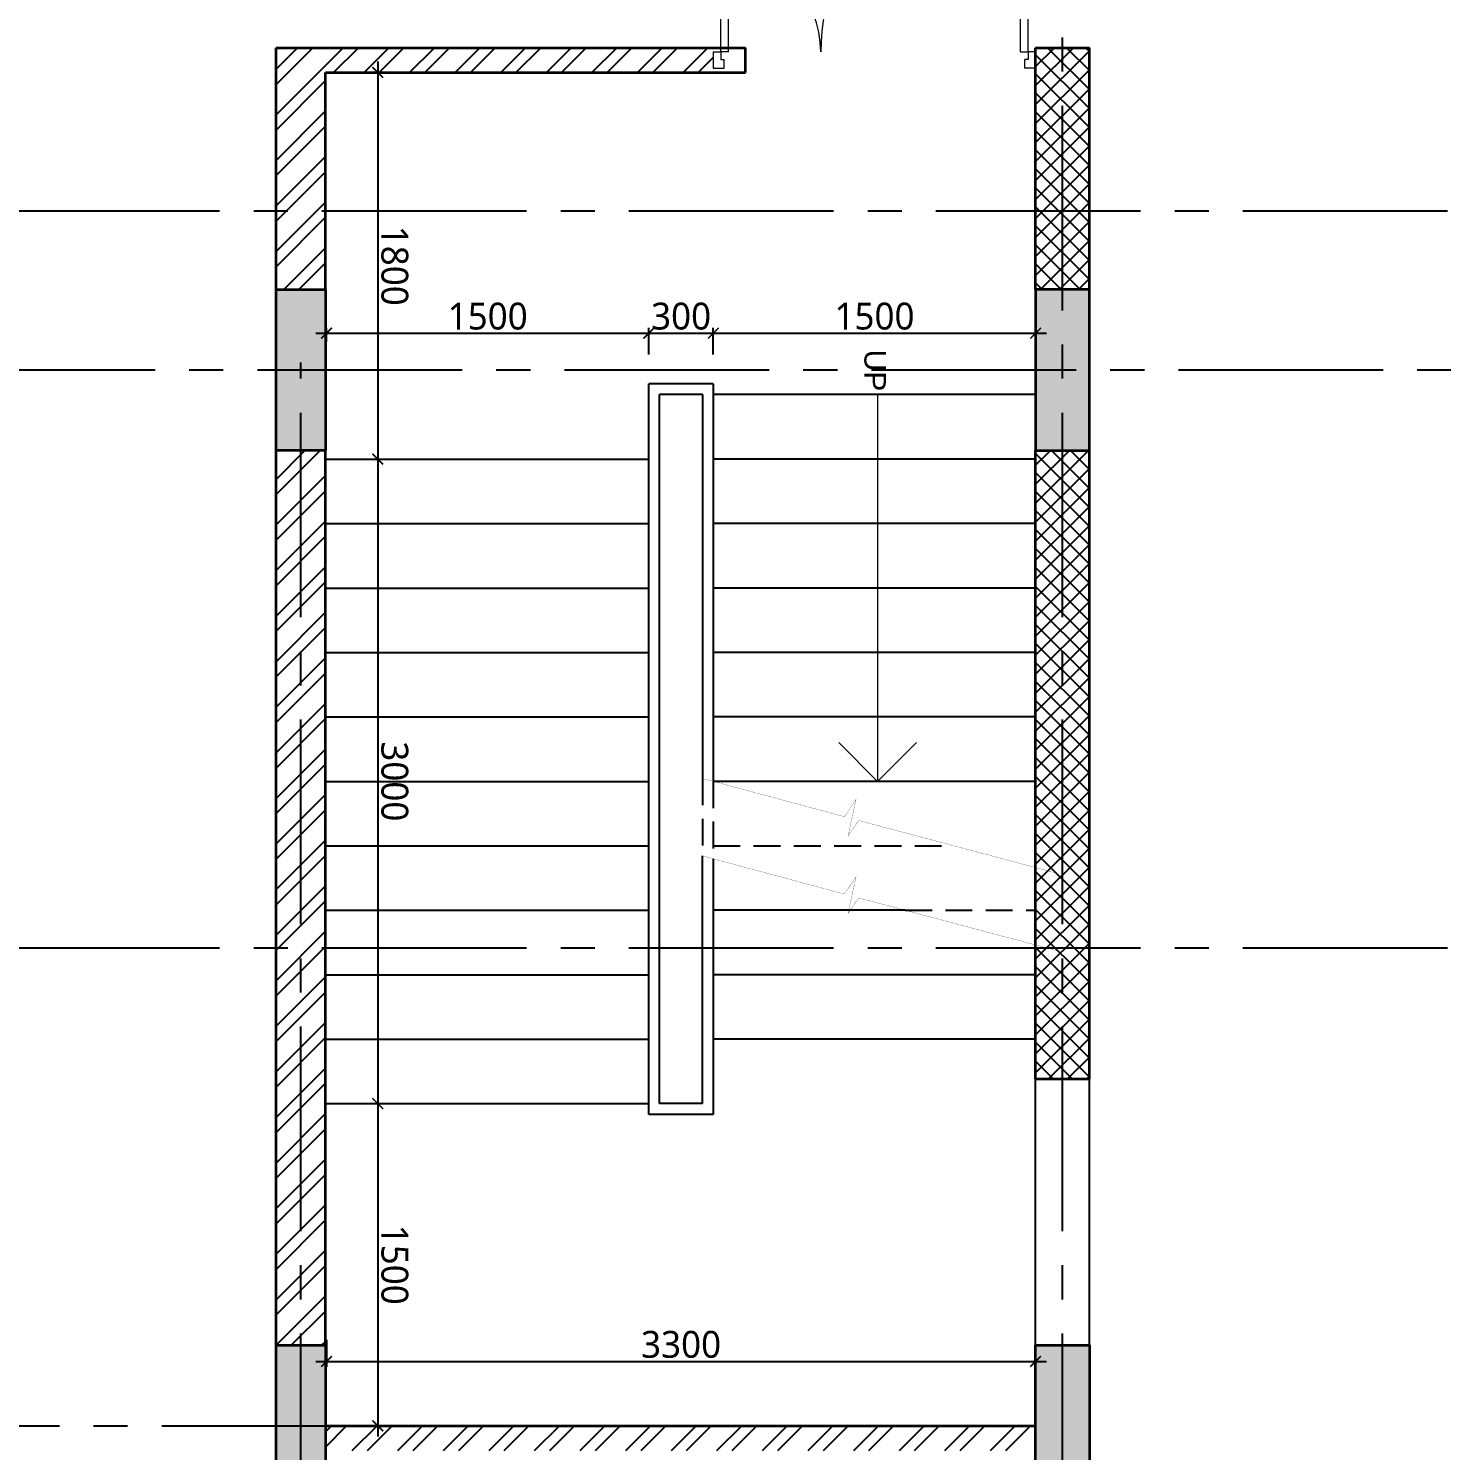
# Model space of a CAD drawing. Header units: millimetres. Extents: x -1107453 to -240403, y -265431 to 143409.
# Drawn here: x -291919 to -285343, y 41575 to 48195 of the extents above; entities that cross this region are included whole.
import ezdxf

# ---------------------------------------------------------------- set-up
doc = ezdxf.new("R2010")
doc.units = ezdxf.units.MM
doc.header["$MEASUREMENT"] = 0
doc.linetypes.add('CENTER2', pattern=[28.575, 19.05, -3.175, 3.175, -3.175])
doc.linetypes.add('DASHED2', pattern=[0.375, 0.25, -0.125])
for name, color, linetype in [('A-Anno-Dims', 7, 'Continuous'), ('A-Anno-Grid Lines', 154, 'Continuous'), ('A-Elevation', 4, 'Continuous'), ('A-Steps', 3, 'Continuous'), ('A-Wall Patt', 8, 'Continuous'), ('A-Window', 4, 'Continuous'), ('S-Conc Patt', 9, 'Continuous')]:
    doc.layers.add(name, color=color, linetype=linetype)
for name, color, linetype, lineweight in [('A-Detail Lines', 8, 'Continuous', 25), ('A-Door', 4, 'Continuous', 9), ('A-Wall Sec', 1, 'Continuous', 30), ('S-Concrete', 40, 'Continuous', 30), ('S-Reflected Beam', 60, 'Continuous', 25), ('STAIR', 3, 'Continuous', 9), ('text', 7, 'Continuous', 9)]:
    doc.layers.add(name, color=color, linetype=linetype, lineweight=lineweight)
doc.layers.get('S-Reflected Beam').off()
doc.styles.get("Standard").update_dxf_attribs({"font": 'trebuc.ttf'})
doc.dimstyles.new('IIITD_WD_L @ 50', dxfattribs={"dimscale": 50, "dimtxt": 2.5, "dimasz": 1, "dimexe": 0.5, "dimexo": 0.25, "dimgap": 0.3, "dimtad": 1, "dimdec": 0, "dimrnd": 1, "dimzin": 0, "dimdsep": 46, "dimtxsty": 'Standard', "dimblk": 'ARCHTICK', "dimcen": 0.2, "dimdle": 1, "dimclrd": 8, "dimclre": 9, "dimadec": 0, "dimazin": 0, "dimtfac": 1, "dimtdec": 0, "dimtofl": 0, "dimtmove": 0, "dimatfit": 0, "dimfxl": 2, "dimfxlon": 1, "dimtolj": 1, "dimtzin": 0, "dimlwd": -1, "dimlwe": -1, "dimarcsym": 0})
pattern_1 = [(45, (-285039, 51978), (-44.19417, 44.19417), []), (135, (-285039, 51978), (-44.19417, -44.19417), [])]

# ---------------------------------------------------------------- blocks, each defined once
blk = doc.blocks.new('Cols Hostel')
at = {"layer": 'S-Conc Patt'}
h = blk.add_hatch(color=256, dxfattribs=at)
h.paths.add_polyline_path([(626561.7, 5667.7), (626811.7, 5667.7), (626811.7, 5217.7), (626561.7, 5217.7)])
h.paths.add_polyline_path([(626261.7, 5667.7), (626511.7, 5667.7), (626511.7, 5217.7), (626261.7, 5217.7)])
h.paths.add_polyline_path([(610501.4, 6260.5), (610751.4, 6260.5), (610751.4, 5810.5), (610501.4, 5810.5)])
h.paths.add_polyline_path([(633754.6, -13558.9), (633802.3, -13804.3), (633350.7, -13892.1), (633303, -13646.7)])
h.paths.add_polyline_path([(608436.4, -13974.7), (608436.4, -14224.7), (607987.1, -14224.7), (607987.1, -13974.7)])
h.paths.add_polyline_path([(639101.5, 2747.2), (639346.9, 2794.9), (639490, 2058.7), (639244.6, 2011)])
h.paths.add_polyline_path([(640105.1, -2416.2), (640350.5, -2368.5), (640493.6, -3104.7), (640248.2, -3152.4)])
h.paths.add_polyline_path([(631447.2, -4099.1), (631692.6, -4051.4), (631835.7, -4787.6), (631590.3, -4835.3)])
h.paths.add_polyline_path([(630443.5, 1064.3), (630688.9, 1112), (630832, 375.7), (630586.6, 328)])
h.paths.add_polyline_path([(608186.4, 6255.3), (608436.4, 6255.3), (608436.4, 5505.3), (608186.4, 5505.3)])
h.paths.add_polyline_path([(608186.4, 995.3), (608436.4, 995.3), (608436.4, 245.3), (608186.4, 245.3)])
h.paths.add_polyline_path([(608186.4, -4264.7), (608436.4, -4264.7), (608436.4, -5014.7), (608186.4, -5014.7)])
h.paths.add_polyline_path([(599366.4, -4264.7), (599616.4, -4264.7), (599616.4, -5014.7), (599366.4, -5014.7)])
h.paths.add_polyline_path([(599366.4, 995.3), (599616.4, 995.3), (599616.4, 245.3), (599366.4, 245.3)])
h.paths.add_polyline_path([(626561.4, 11102.8), (626811.4, 11102.8), (626811.4, 10352.8), (626561.4, 10352.8)])
h.paths.add_polyline_path([(626561.4, 17050.8), (626811.4, 17050.8), (626811.4, 16300.8), (626561.4, 16300.8)])
h.paths.add_polyline_path([(626561.4, 13870.8), (626811.4, 13870.8), (626811.4, 13120.8), (626561.4, 13120.8)])
h.paths.add_polyline_path([(610451.4, 11170.3), (610201.4, 11170.3), (610201.4, 10420.3), (610451.4, 10420.3)])
h.paths.add_polyline_path([(610451.4, 16300.8), (610201.4, 16300.8), (610201.4, 17050.8), (610451.4, 17050.8)])
h.paths.add_polyline_path([(610451.4, 13120.8), (610201.4, 13120.8), (610201.4, 13870.8), (610451.4, 13870.8)])
h.paths.add_polyline_path([(598411.4, 9225.3), (598661.4, 9225.3), (598661.4, 8475.3), (598411.4, 8475.3)])
h.paths.add_polyline_path([(603651.4, 16800.8), (603651.4, 17050.8), (602901.4, 17050.8), (602901.4, 16800.8)])
h.paths.add_polyline_path([(602901.4, 14630.4), (603151.4, 14630.4), (603151.4, 13880.4), (602901.4, 13880.4)])
h.paths.add_polyline_path([(596931.4, 9225.3), (597181.4, 9225.3), (597181.4, 8475.3), (596931.4, 8475.3)])
h.paths.add_polyline_path([(596931.4, 11170.3), (597181.4, 11170.3), (597181.4, 10420.3), (596931.4, 10420.3)])
h.paths.add_polyline_path([(602901.4, 11170.3), (603151.4, 11170.3), (603151.4, 10420.3), (602901.4, 10420.3)])
h.paths.add_polyline_path([(608436.4, 11170.3), (608186.4, 11170.3), (608186.4, 10420.3), (608436.4, 10420.3)])
h.paths.add_polyline_path([(604651.4, 11170.3), (604881.4, 11170.3), (604881.4, 10420.3), (604651.4, 10420.3)])
h.paths.add_polyline_path([(639550.5, 13200), (639795.9, 13247.7), (639939, 12511.5), (639693.6, 12463.8)])
h.paths.add_polyline_path([(634799.5, 10295.1), (634847.2, 10049.7), (634108.7, 9906.2), (634061, 10151.6)])
h.paths.add_polyline_path([(637666.4, -8396.4), (637892.2, -8352.5), (637979.9, -8804), (637754.2, -8847.9)])
h.paths.add_polyline_path([(636132.6, -13079.8), (636180.3, -13325.2), (635591.3, -13439.7), (635543.6, -13194.3)])
h.paths.add_polyline_path([(603151.4, 9225.3), (603151.4, 8995.3), (602401.4, 8995.3), (602401.4, 9225.3)])
h.paths.add_polyline_path([(642512.5, -9792.3), (642556.4, -10018.1), (642109.7, -10104.9), (642065.9, -9879.2)])
h.paths.add_polyline_path([(638555.9, -10561.4), (638599.7, -10787.2), (638148.2, -10875), (638104.3, -10649.2)])
h.paths.add_polyline_path([(642095.9, -7652.5), (642139.7, -7878.3), (641688.2, -7966.1), (641644.3, -7740.3)])
h.paths.add_polyline_path([(640153.2, -10026.7), (640378.9, -9982.8), (640464.8, -10424.6), (640239, -10468.4)])
h.paths.add_polyline_path([(640117.9, -8037), (640161.8, -8262.8), (639710.2, -8350.6), (639666.3, -8124.8)])
h.paths.add_polyline_path([(603151.4, -11964.7), (603151.4, -12194.7), (602701.4, -12194.7), (602701.4, -11964.7)])
h.paths.add_polyline_path([(603151.4, -10129.7), (602921.4, -10129.7), (602921.4, -9669.7), (603151.4, -9669.7)])
h.paths.add_polyline_path([(599111.4, -11964.7), (599111.4, -12194.7), (598661.4, -12194.7), (598661.4, -11964.7)])
h.paths.add_polyline_path([(599112.1, -9784.7), (599112.1, -10014.7), (598661.4, -10014.7), (598661.4, -9784.7)])
h.paths.add_polyline_path([(600791.4, -11734.7), (601021.4, -11734.7), (601021.4, -12194.7), (600791.4, -12194.7)])
h.paths.add_polyline_path([(601136.4, -9784.7), (601136.4, -10014.7), (600676.4, -10014.7), (600676.4, -9784.7)])
h.paths.add_polyline_path([(634936.9, -3420.8), (635162.6, -3376.9), (635305.7, -4113.1), (635080, -4157)])
h.paths.add_polyline_path([(635631.4, 2072.7), (635857.2, 2116.6), (636000.3, 1380.3), (635774.5, 1336.5)])
h.paths.add_polyline_path([(634717.4, 6774.8), (634673.5, 7000.6), (635409.8, 7143.7), (635453.6, 6917.9)])
h.paths.add_polyline_path([(631991.7, 11730.8), (632217.5, 11774.7), (632360.6, 11038.4), (632134.8, 10994.6)])
h.paths.add_polyline_path([(604651.4, 6255.3), (604881.4, 6255.3), (604881.4, 5505.3), (604651.4, 5505.3)])
h.paths.add_polyline_path([(639083, -12506.4), (639130.8, -12751.9), (638541.1, -12866.5), (638493.4, -12621)])
h.paths.add_polyline_path([(603152.1, -13974.7), (603152.1, -14224.7), (602552.1, -14224.7), (602552.1, -13974.7)])
h.paths.add_polyline_path([(638468.6, 11008.2), (638714, 11055.9), (638856.8, 10319.8), (638611.4, 10272.1)])
h.paths.add_polyline_path([(606267.8, -9784.7), (606267.8, -10034.7), (605667.8, -10034.7), (605667.8, -9784.7)])
h.paths.add_polyline_path([(599161.4, 5765.3), (599161.4, 6015.3), (598411.4, 6015.3), (598411.4, 5765.3)])
h.paths.add_polyline_path([(642896, -11765.3), (642943.7, -12010.7), (642502.6, -12096.4), (642454.9, -11851)])
h.paths.add_polyline_path([(606267.1, -13974.7), (606267.1, -14224.7), (605667.1, -14224.7), (605667.1, -13974.7)])
h.paths.add_polyline_path([(599112.8, -13974.7), (599112.8, -14224.7), (598662.1, -14224.7), (598662.1, -13974.7)])
h.paths.add_polyline_path([(626262.1, 11910.8), (626512.1, 11910.8), (626512.2, 11160.8), (626262.2, 11160.8)])
h.paths.add_polyline_path([(626261.4, 17050.8), (626511.4, 17050.8), (626511.4, 16300.8), (626261.4, 16300.8)])
h.paths.add_polyline_path([(610751.4, 16300.8), (610501.4, 16300.8), (610501.4, 17050.8), (610751.4, 17050.8)])
h.paths.add_polyline_path([(610501.4, 8730.8), (610751.4, 8730.8), (610751.4, 7980.8), (610501.4, 7980.8)])
h.paths.add_polyline_path([(626511.4, 7980.8), (626261.4, 7980.8), (626261.4, 8730.8), (626511.4, 8730.8)])
h.paths.add_polyline_path([(621251.4, 11235.8), (621021.4, 11235.8), (621021.4, 11835.8), (621251.4, 11835.8)])
h.paths.add_polyline_path([(610501.4, 11910.8), (610751.4, 11910.8), (610751.4, 11160.8), (610501.4, 11160.8)])
h.paths.add_polyline_path([(615991.4, 11235.8), (615761.4, 11235.8), (615761.4, 11835.8), (615991.4, 11835.8)])
h.paths.add_polyline_path([(635329.3, -8947.3), (635377, -9192.7), (634788, -9307.2), (634740.3, -9061.8)])
h.paths.add_polyline_path([(633933.2, 1742.6), (634159, 1786.5), (634302.1, 1050.2), (634076.3, 1006.4)])
h.paths.add_polyline_path([(604651.4, 995.3), (604881.4, 995.3), (604881.4, 245.3), (604651.4, 245.3)])
h.paths.add_polyline_path([(604651.4, -4264.7), (604881.4, -4264.7), (604881.4, -5014.7), (604651.4, -5014.7)])
h.paths.add_polyline_path([(626261.4, 13870.8), (626511.4, 13870.8), (626511.4, 13120.8), (626261.4, 13120.8)])
h.paths.add_polyline_path([(621021.4, 13795.8), (621251.4, 13795.8), (621251.4, 13195.8), (621021.4, 13195.8)])
h.paths.add_polyline_path([(615761.4, 13795.8), (615991.4, 13795.8), (615991.4, 13195.8), (615761.4, 13195.8)])
h.paths.add_polyline_path([(610751.4, 13120.8), (610501.4, 13120.8), (610501.4, 13870.8), (610751.4, 13870.8)])
h.paths.add_polyline_path([(633692.1, 12061.3), (633937.5, 12109), (634080.6, 11372.8), (633835.2, 11325.1)])
h.paths.add_polyline_path([(628502, 11052.4), (628747.4, 11100.1), (628890.5, 10363.9), (628645.1, 10316.2)])
h.paths.add_polyline_path([(596931.4, 14630.4), (597181.4, 14630.4), (597181.4, 13880.4), (596931.4, 13880.4)])
h.paths.add_polyline_path([(639921.6, 11290.8), (640167, 11338.5), (640309.8, 10602.4), (640064.4, 10554.7)])
h.paths.add_polyline_path([(638889.6, 16600), (639135, 16647.7), (639278.3, 15911.5), (639032.9, 15863.8)])
h.paths.add_polyline_path([(633031.9, 15457.7), (633277.3, 15505.4), (633420.6, 14769.1), (633175.2, 14721.4)])
h.paths.add_polyline_path([(632948.2, -9410.1), (632995.9, -9655.6), (632544.3, -9743.3), (632496.6, -9497.9)])
h.paths.add_polyline_path([(636635.1, -3090.7), (636860.9, -3046.8), (637004, -3783), (636778.2, -3826.9)])
h.paths.add_polyline_path([(639326.3, 7905), (639374, 7659.6), (638637.8, 7516.5), (638590.1, 7761.9)])
h.paths.add_polyline_path([(632929.6, 6905.9), (633155.3, 6949.8), (633298.4, 6213.6), (633072.7, 6169.7)])
h.paths.add_polyline_path([(629439.9, 6227.6), (629685.3, 6275.3), (629828.4, 5539.1), (629583, 5491.4)])
h.paths.add_polyline_path([(620836.4, 16800.8), (620836.4, 17050.8), (621436.4, 17050.8), (621436.4, 16800.8)])
h.paths.add_polyline_path([(615576.4, 16800.8), (615576.4, 17050.8), (616176.4, 17050.8), (616176.4, 16800.8)])
h.paths.add_polyline_path([(620836.4, 7980.8), (620836.4, 8230.8), (621436.4, 8230.8), (621436.4, 7980.8)])
h.paths.add_polyline_path([(615576.4, 7980.8), (615576.4, 8230.8), (616176.4, 8230.8), (616176.4, 7980.8)])
h.paths.add_polyline_path([(602401.4, 5785.3), (602401.4, 6015.3), (603151.4, 6015.3), (603151.4, 5785.3)])
h.paths.add_polyline_path([(602922.1, 995.3), (603152.1, 995.3), (603152.1, 245.3), (602922.1, 245.3)])
h.paths.add_polyline_path([(608436.4, -9784.7), (608436.4, -10034.7), (607987.1, -10034.7), (607987.1, -9784.7)])
h.paths.add_polyline_path([(602921.4, -4264.7), (603151.4, -4264.7), (603151.4, -5014.7), (602921.4, -5014.7)])
h.paths.add_polyline_path([(632224.6, 16800.8), (632224.6, 17050.8), (632974.6, 17050.8), (632974.6, 16800.8)])
at = {"layer": 'S-Concrete', "lineweight": 35}
for points in [[(604651.4, 11170.3), (604881.4, 11170.3), (604881.4, 10420.3), (604651.4, 10420.3), (604651.4, 11170.3)], [(608436.4, 11170.3), (608186.4, 11170.3), (608186.4, 10420.3), (608436.4, 10420.3), (608436.4, 11170.3)], [(604651.4, 6255.3), (604881.4, 6255.3), (604881.4, 5505.3), (604651.4, 5505.3), (604651.4, 6255.3)]]:
    blk.add_lwpolyline(points, dxfattribs=at)
blk.add_lwpolyline([(608186.4, 6255.3), (608436.4, 6255.3), (608436.4, 5505.3), (608186.4, 5505.3)], close=True, dxfattribs=at)
blk = doc.blocks.new('_ArchTick')
at = {"color": 0, "linetype": 'ByBlock', "const_width": 0.15}
blk.add_lwpolyline([(-0.5, -0.5), (0.5, 0.5)], dxfattribs=at)
blk = doc.blocks.new('*D112')
at = {"layer": 'A-Anno-Dims', "transparency": 16777216}
for p, q in [((1236932, -32955.5), (1236907, -32955.5)), ((1236932, -36305.5), (1236932, -32905.5)), ((1236832, -36255.5), (1236957, -36255.5))]:
    blk.add_line(p, q, dxfattribs=at)
at = {"layer": 'A-Anno-Dims', "transparency": 16777216, "xscale": 50, "yscale": 50, "zscale": 50}
for p, rotation in [((1236932, -32955.5), 90), ((1236932, -36255.5), 270)]:
    blk.add_blockref('_ArchTick', p, dxfattribs=dict(at, rotation=rotation))
at = {"layer": 'A-Anno-Dims', "color": 0, "transparency": 16777216, "insert": (1236853.4, -34605.5), "char_height": 125, "attachment_point": 5, "rotation": 90}
blk.add_mtext('\\A1;3300', dxfattribs=at)
blk = doc.blocks.new('*D113')
at = {"layer": 'A-Anno-Dims', "transparency": 16777216}
for p, q in [((1230932, -36117.1), (1230932, -35992.1)), ((1232732, -36117.1), (1232732, -35992.1)), ((1230882, -36017.1), (1232782, -36017.1))]:
    blk.add_line(p, q, dxfattribs=at)
at = {"layer": 'A-Anno-Dims', "transparency": 16777216, "xscale": 50, "yscale": 50, "zscale": 50, "rotation": 180}
blk.add_blockref('_ArchTick', (1230932, -36017.1), dxfattribs=at)
at = {"layer": 'A-Anno-Dims', "transparency": 16777216, "xscale": 50, "yscale": 50, "zscale": 50}
blk.add_blockref('_ArchTick', (1232732, -36017.1), dxfattribs=at)
at = {"layer": 'A-Anno-Dims', "color": 0, "transparency": 16777216, "insert": (1231832, -35938.5), "char_height": 125, "attachment_point": 5}
blk.add_mtext('\\A1;1800', dxfattribs=at)
blk = doc.blocks.new('*D118')
at = {"layer": 'A-Anno-Dims', "transparency": 16777216}
for p, q in [((1232732, -36117.1), (1232732, -35992.1)), ((1235732, -36117.1), (1235732, -35992.1)), ((1232682, -36017.1), (1235782, -36017.1))]:
    blk.add_line(p, q, dxfattribs=at)
at = {"layer": 'A-Anno-Dims', "transparency": 16777216, "xscale": 50, "yscale": 50, "zscale": 50, "rotation": 180}
blk.add_blockref('_ArchTick', (1232732, -36017.1), dxfattribs=at)
at = {"layer": 'A-Anno-Dims', "transparency": 16777216, "xscale": 50, "yscale": 50, "zscale": 50}
blk.add_blockref('_ArchTick', (1235732, -36017.1), dxfattribs=at)
at = {"layer": 'A-Anno-Dims', "color": 0, "transparency": 16777216, "insert": (1234232, -35938.5), "char_height": 125, "attachment_point": 5}
blk.add_mtext('\\A1;3000', dxfattribs=at)
blk = doc.blocks.new('*D114')
at = {"layer": 'A-Anno-Dims', "transparency": 16777216}
for p, q in [((1235732, -36117.1), (1235732, -35992.1)), ((1237232, -36117.1), (1237232, -35992.1)), ((1235682, -36017.1), (1237282, -36017.1))]:
    blk.add_line(p, q, dxfattribs=at)
at = {"layer": 'A-Anno-Dims', "transparency": 16777216, "xscale": 50, "yscale": 50, "zscale": 50, "rotation": 180}
blk.add_blockref('_ArchTick', (1235732, -36017.1), dxfattribs=at)
at = {"layer": 'A-Anno-Dims', "transparency": 16777216, "xscale": 50, "yscale": 50, "zscale": 50}
blk.add_blockref('_ArchTick', (1237232, -36017.1), dxfattribs=at)
at = {"layer": 'A-Anno-Dims', "color": 0, "transparency": 16777216, "insert": (1236482, -35938.5), "char_height": 125, "attachment_point": 5}
blk.add_mtext('\\A1;1500', dxfattribs=at)
blk = doc.blocks.new('*D115')
at = {"layer": 'A-Anno-Dims', "transparency": 16777216}
for p, q in [((1232145.8, -36305.5), (1232145.8, -34705.5)), ((1232245.8, -34755.5), (1232120.8, -34755.5)), ((1232184.8, -36255.5), (1232120.8, -36255.5))]:
    blk.add_line(p, q, dxfattribs=at)
at = {"layer": 'A-Anno-Dims', "transparency": 16777216, "xscale": 50, "yscale": 50, "zscale": 50}
for p, rotation in [((1232145.8, -34755.5), 90), ((1232145.8, -36255.5), 270)]:
    blk.add_blockref('_ArchTick', p, dxfattribs=dict(at, rotation=rotation))
at = {"layer": 'A-Anno-Dims', "color": 0, "transparency": 16777216, "insert": (1232067.2, -35505.5), "char_height": 125, "attachment_point": 5, "rotation": 90}
blk.add_mtext('\\A1;1500', dxfattribs=at)
blk = doc.blocks.new('*D116')
at = {"layer": 'A-Anno-Dims', "transparency": 16777216}
for p, q in [((1232145.8, -34805.5), (1232145.8, -34405.5)), ((1232245.8, -34455.5), (1232120.8, -34455.5)), ((1232245.8, -34755.5), (1232120.8, -34755.5))]:
    blk.add_line(p, q, dxfattribs=at)
at = {"layer": 'A-Anno-Dims', "transparency": 16777216, "xscale": 50, "yscale": 50, "zscale": 50}
for p, rotation in [((1232145.8, -34455.5), 90), ((1232145.8, -34755.5), 270)]:
    blk.add_blockref('_ArchTick', p, dxfattribs=dict(at, rotation=rotation))
at = {"layer": 'A-Anno-Dims', "color": 0, "transparency": 16777216, "insert": (1232067.2, -34605.5), "char_height": 125, "attachment_point": 5, "rotation": 90}
blk.add_mtext('\\A1;300', dxfattribs=at)
blk = doc.blocks.new('*D117')
at = {"layer": 'A-Anno-Dims', "transparency": 16777216}
for p, q in [((1232245.8, -32955.5), (1232120.8, -32955.5)), ((1232145.8, -34505.5), (1232145.8, -32905.5)), ((1232245.8, -34455.5), (1232120.8, -34455.5))]:
    blk.add_line(p, q, dxfattribs=at)
at = {"layer": 'A-Anno-Dims', "transparency": 16777216, "xscale": 50, "yscale": 50, "zscale": 50}
for p, rotation in [((1232145.8, -32955.5), 90), ((1232145.8, -34455.5), 270)]:
    blk.add_blockref('_ArchTick', p, dxfattribs=dict(at, rotation=rotation))
at = {"layer": 'A-Anno-Dims', "color": 0, "transparency": 16777216, "insert": (1232067.2, -33705.5), "char_height": 125, "attachment_point": 5, "rotation": 90}
blk.add_mtext('\\A1;1500', dxfattribs=at)
blk = doc.blocks.new('Big Door Garbage')
at = {"layer": 'A-Door', "color": 5, "lineweight": 18}
for p, q in [((-12550, 128777.8), (-12500, 128777.8)), ((-12550, 128702.8), (-12550, 128777.8)), ((-12500, 128777.8), (-12500, 128737.8)), ((-11100, 128777.8), (-11100, 128737.8)), ((-11050, 128777.8), (-11100, 128777.8)), ((-11050, 128702.8), (-11050, 128777.8)), ((-12550, 128702.8), (-12515, 128702.8)), ((-12515, 128737.8), (-12500, 128737.8)), ((-12515, 128702.8), (-12515, 128737.8)), ((-12515, 128702.8), (-12515, 127703.5)), ((-12480, 128702.8), (-12515, 128702.8)), ((-12480, 128702.8), (-12480, 127703.5)), ((-11120, 128702.8), (-11085, 128702.8)), ((-11120, 128702.8), (-11120, 128204.1)), ((-11085, 128737.8), (-11100, 128737.8)), ((-11085, 128702.8), (-11085, 128737.8)), ((-11050, 128702.8), (-11085, 128702.8)), ((-11085, 128702.8), (-11085, 128204.1)), ((-11085, 128204.1), (-11120, 128204.1)), ((-12515, 127703.5), (-12480, 127703.5))]:
    blk.add_line(p, q, dxfattribs=at)
at = {"layer": 'A-Door', "lineweight": 18}
for centre, radius, start, end in [((-12553.5, 128704.2), 1003.5, 274.19987, 359.91946), ((-11042.1, 128705.9), 507.9, 180.34955, 261.18067)]:
    blk.add_arc(centre, radius, start, end, dxfattribs=at)
blk = doc.blocks.new('Grid Girls Hostel')
at = {"layer": 'A-Anno-Grid Lines', "linetype": 'CENTER2', "ltscale": 50}
for p, q in [((520466, -13007.2), (520466, 25744.1)), ((507018.2, 14602.3), (539568.2, 14602.3)), ((506718.2, 13861.8), (540731.8, 13861.8)), ((516921, -13007.2), (516921, 13896.8)), ((507018.2, 11172.3), (539568.2, 11172.3)), ((506272.7, 8946.8), (517953.5, 8946.8))]:
    blk.add_line(p, q, dxfattribs=at)
blk = doc.blocks.new('staircase 1 int')
at = {"layer": 'A-Elevation'}
for p, q in [((1232382, -34455.5), (1234232.3, -34455.5)), ((1232382, -34455.5), (1232382, -34755.5)), ((1234592.3, -34455.5), (1235782, -34455.5)), ((1235782, -34455.5), (1235782, -34755.5)), ((1232432, -34505.5), (1234218.6, -34505.5)), ((1232432, -34505.5), (1232432, -34705.5)), ((1235732, -34505.5), (1234578.9, -34505.5)), ((1235732, -34505.5), (1235732, -34705.5)), ((1235732, -34705.5), (1232432, -34705.5)), ((1235782, -34755.5), (1232382, -34755.5))]:
    blk.add_line(p, q, dxfattribs=at)
at = {"layer": 'A-Elevation', "linetype": 'DASHED2', "ltscale": 500}
for p, q in [((1234232, -34455.5), (1234592.3, -34455.5)), ((1234218.6, -34505.5), (1234578.9, -34505.5))]:
    blk.add_line(p, q, dxfattribs=at)
at = {"layer": 'A-Steps'}
for p, q in [((1232432, -32955.5), (1232432, -34455.5)), ((1232732, -32955.5), (1232732, -34455.5)), ((1233032, -32955.5), (1233032, -34455.5)), ((1233332, -32955.5), (1233332, -34455.5)), ((1233632, -32955.5), (1233632, -34455.5)), ((1233932, -32955.5), (1233932, -34455.5)), ((1234232, -32955.5), (1234232, -34455.5)), ((1235132, -32955.5), (1235132, -34455.5)), ((1235432, -32955.5), (1235432, -34455.5)), ((1234832, -33562.8), (1234832, -34455.5)), ((1234832, -34282), (1234832, -34455.5)), ((1232732, -36255.5), (1232732, -34755.5)), ((1233032, -36255.5), (1233032, -34755.5)), ((1233332, -36255.5), (1233332, -34755.5)), ((1233632, -36255.5), (1233632, -34755.5)), ((1233932, -36255.5), (1233932, -34755.5)), ((1234232, -36255.5), (1234232, -34755.5)), ((1234532, -36255.5), (1234532, -34755.5)), ((1234832, -36255.5), (1234832, -34755.5)), ((1235132, -36255.5), (1235132, -34755.5)), ((1235432, -36255.5), (1235432, -34755.5)), ((1235732, -36255.5), (1235732, -34755.5))]:
    blk.add_line(p, q, dxfattribs=at)
at = {"layer": 'A-Steps', "linetype": 'DASHED2', "ltscale": 500}
for p, q in [((1234832, -33562.8), (1234832, -32955.5)), ((1234532, -34455.5), (1234532, -33336.2))]:
    blk.add_line(p, q, dxfattribs=at)
at = {"layer": 'STAIR', "color": 5, "const_width": 1}
for points in [[(1234660.2, -32854.5), (1234414.1, -33779), (1234485.6, -33828.3), (1234316, -33791.4), (1234396.3, -33845.5), (1234218.6, -34505.5)], [(1235020.5, -32854.5), (1234774.4, -33779), (1234845.9, -33828.3), (1234676.3, -33791.4), (1234756.7, -33845.5), (1234578.9, -34505.5)]]:
    blk.add_lwpolyline(points, dxfattribs=at)
at = {"layer": 'text'}
for p, q in [((1234232, -33691), (1234051.7, -33510.7)), ((1232432, -33691), (1234232, -33691)), ((1234232, -33691), (1234051.7, -33871.3))]:
    blk.add_line(p, q, dxfattribs=at)
at = {"layer": 'text', "insert": (1232222.7, -33652.4), "char_height": 100, "width": 407.553, "attachment_point": 1}
blk.add_mtext('{\\fArial|b0|i0|c0|p34;UP}', dxfattribs=at)
at = {"layer": 'A-Anno-Dims'}
for base, p1, p2, picture, middle in [((1232145.8, -32955.5), (1232382, -34455.5), (1232454.8, -32955.5), '*D117', (1232067.2, -33705.5)), ((1236932, -32955.5), (1236337.8, -36255.5), (1236932, -32955.5), '*D112', (1236853.4, -34605.5)), ((1232145.8, -34455.5), (1232382, -34755.5), (1232382, -34455.5), '*D116', (1232067.2, -34605.5)), ((1232145.8, -34755.5), (1232197.3, -36255.5), (1232382, -34755.5), '*D115', (1232067.2, -35505.5))]:
    dim = blk.add_linear_dim(base=base, p1=p1, p2=p2, angle=90, dimstyle='IIITD_WD_L @ 50', dxfattribs=at)
    dim.commit()
    dim.dimension.update_dxf_attribs({"geometry": picture, "text_midpoint": middle})
for base, p1, p2, picture, middle in [((1232732, -36017.1), (1230932, -36255.5), (1232732, -36255.5), '*D113', (1231832, -35938.5)), ((1235732, -36017.1), (1232732, -36255.5), (1235732, -36255.5), '*D118', (1234232, -35938.5)), ((1237232, -36017.1), (1235732, -36255.5), (1237232, -36254.7), '*D114', (1236482, -35938.5))]:
    dim = blk.add_linear_dim(base=base, p1=p1, p2=p2, dimstyle='IIITD_WD_L @ 50', dxfattribs=at)
    dim.commit()
    dim.dimension.update_dxf_attribs({"geometry": picture, "text_midpoint": middle})

msp = doc.modelspace()

# ---------------------------------------------------------------- hatches: boundary and pattern name
at = {"layer": 'A-Wall Patt'}
h = msp.add_hatch(dxfattribs=at)
h.set_pattern_fill('ANSI32', color=256, scale=400, angle=360, style=0)
h.set_pattern_definition([(45, (-290766.46, 42065.22), (-106.066, 106.066), []), (45, (-290695.75, 42065.22), (-106.066, 106.066), [])])
h.paths.add_polyline_path([(-290536.5, 46230.2), (-290766.5, 46230.2), (-290766.5, 42065.2), (-290536.5, 42065.2)])
h.paths.add_polyline_path([(-290536.5, 47990.2), (-289686.1, 47990.2), (-289686.1, 48105.2), (-290766.5, 48105.2), (-290766.5, 46980.2), (-290536.5, 46980.2)])
h.paths.add_polyline_path([(-288731.5, 48105.2), (-289686.1, 48105.2), (-289686.1, 47990.2), (-288731.5, 47990.2)])
h = msp.add_hatch(dxfattribs=at)
h.set_pattern_fill('ANSI37', color=256, scale=500, style=0)
h.set_pattern_definition(pattern_1)
h.paths.add_polyline_path([(-287231.5, 46980.2), (-286981.5, 46980.2), (-286981.5, 48105.2), (-287231.5, 48105.2)])
h = msp.add_hatch(dxfattribs=at)
h.set_pattern_fill('ANSI37', color=256, scale=500, style=0)
h.set_pattern_definition(pattern_1)
h.paths.add_polyline_path([(-286981.5, 46230.2), (-287231.5, 46230.2), (-287231.5, 43305.2), (-286981.5, 43305.2)])
h = msp.add_hatch(dxfattribs=at)
h.set_pattern_fill('ANSI32', color=256, scale=400, angle=360, style=0)
h.paths.add_polyline_path([(-287231.5, 41690.2), (-290536.5, 41690.2), (-290536.5, 41575.2), (-287231.5, 41575.2)])

# ---------------------------------------------------------------- linework, layer by layer
at = {"layer": 'A-Wall Sec', "lineweight": 35}
for p, q in [((-290766.5, 48105.2), (-288581.5, 48105.2)), ((-290766.5, 46980.2), (-290766.5, 48105.2)), ((-288581.5, 47990.2), (-288581.5, 48105.2)), ((-287231.5, 48105.2), (-286981.5, 48105.2)), ((-287231.5, 46980.2), (-287231.5, 48105.2)), ((-286981.5, 46980.2), (-286981.5, 48105.2)), ((-290536.5, 47990.2), (-288581.5, 47990.2)), ((-290536.5, 46980.2), (-290536.5, 47990.2)), ((-290766.5, 42065.2), (-290766.5, 46230.2)), ((-290536.5, 42065.2), (-290536.5, 46230.2)), ((-287231.5, 43305.2), (-287231.5, 46230.2)), ((-286981.5, 43305.2), (-286981.5, 46230.2)), ((-287231.5, 43305.2), (-286981.5, 43305.2)), ((-290536.5, 41690.2), (-287231.5, 41690.2))]:
    msp.add_line(p, q, dxfattribs=at)
at = {"layer": 'A-Window'}
for p, q in [((-287231.5, 42065.2), (-287231.5, 43305.2)), ((-286981.5, 42065.2), (-286981.5, 43305.2))]:
    msp.add_line(p, q, dxfattribs=at)

# ---------------------------------------------------------------- block references
at = {"layer": 'A-Detail Lines', "rotation": 180}
msp.add_blockref('Big Door Garbage', (-299781.5, 176788.1), dxfattribs=at)
at = {"layer": 'A-Wall Patt', "linetype": 'Continuous', "rotation": 270}
msp.add_blockref('staircase 1 int', (-254276, 1278922.2), dxfattribs=at)
at = {"layer": 'S-Concrete'}
msp.add_blockref('Grid Girls Hostel', (-807572.5, 32743.4), dxfattribs=at)
at = {"layer": 'S-Reflected Beam'}
msp.add_blockref('Cols Hostel', (-895417.9, 35809.9), dxfattribs=at)

doc.saveas('drawing.dxf')
